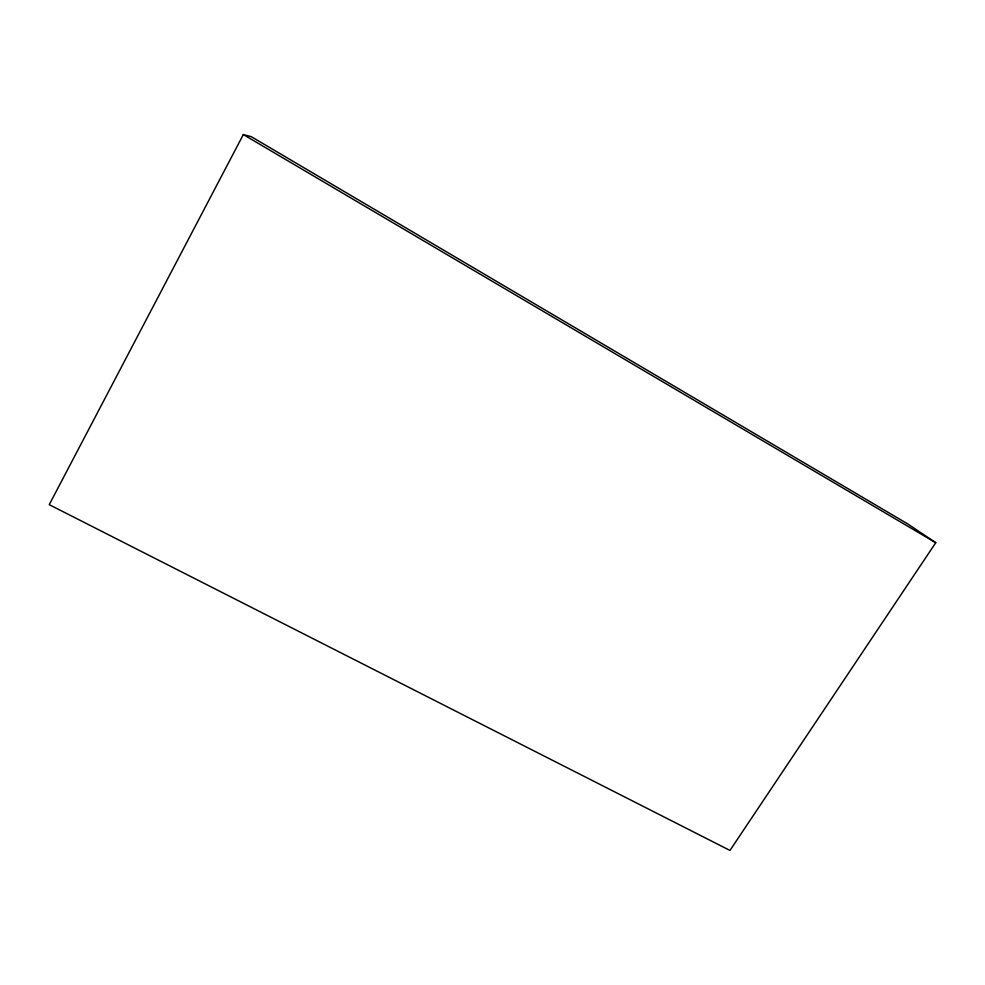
<?xml version="1.0" encoding="UTF-8"?>
<svg xmlns="http://www.w3.org/2000/svg" width="985" height="985" viewBox="0 0 985 985"><rect width="100%" height="100%" fill="white"/><g stroke="black" fill="none" stroke-linecap="round" stroke-linejoin="round"><path stroke-width="1.48" d="M243.332 134.563L49.25 504.665L729.959 850.437L935.75 542.723L907.813 523.971L251.274 136.669L243.332 134.563L935.75 542.723"/></g></svg>
